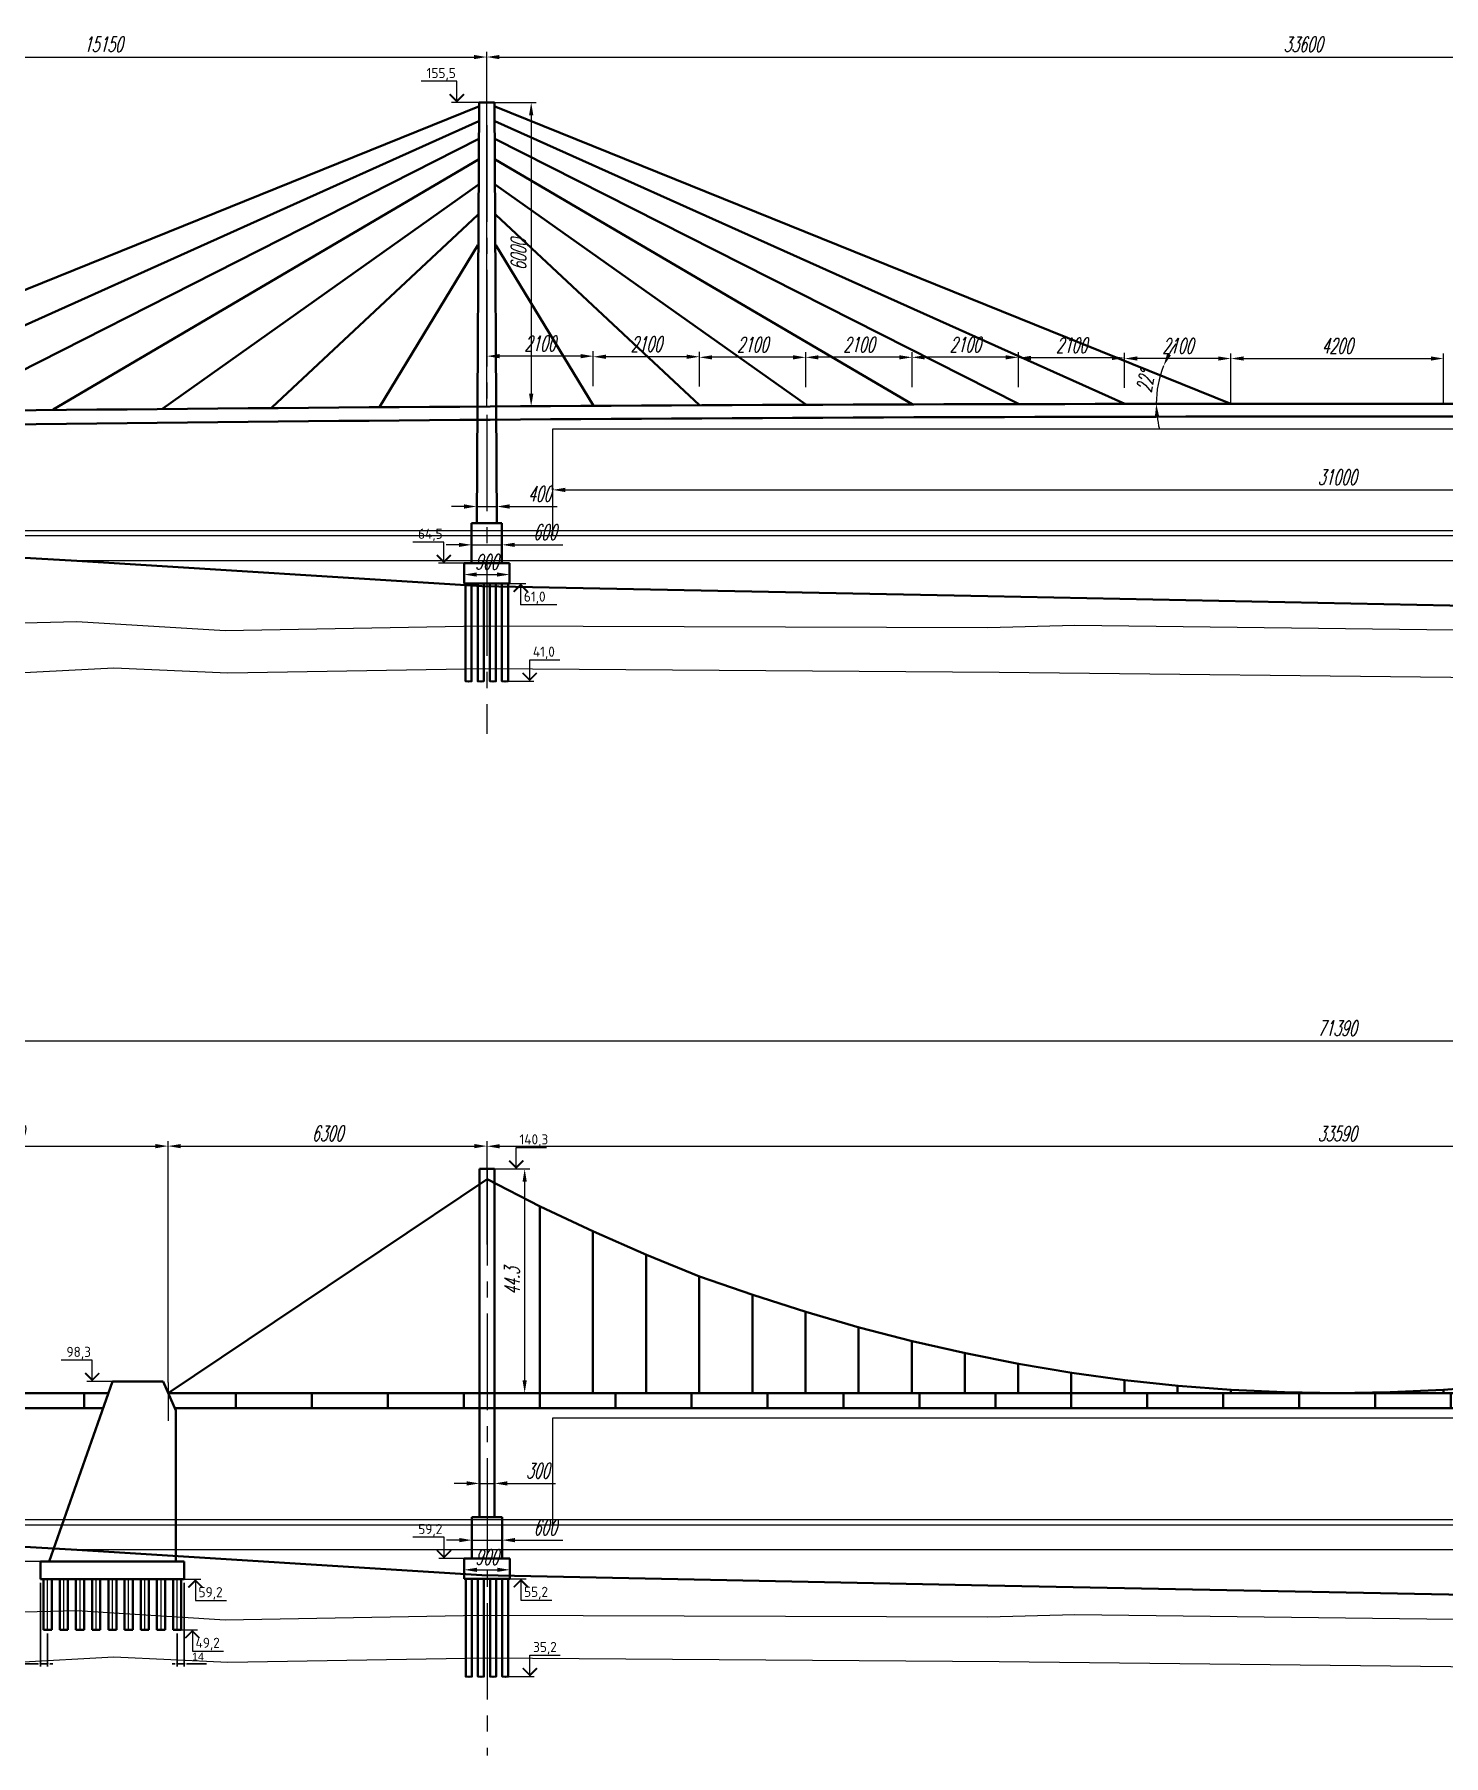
# Model space of a CAD drawing. Header units: millimetres. Extents: x 82 to 1107, y 39 to 638.
# Drawn here: x 225.6 to 504, y 38.8 to 378.7 of the extents above; entities that cross this region are included whole.
import ezdxf

# ---------------------------------------------------------------- set-up
doc = ezdxf.new("R2010")
doc.units = ezdxf.units.MM
doc.linetypes.add('CENTER2', pattern=[28.575, 19.05, -3.175, 3.175, -3.175])
for name, color, linetype, lineweight in [('2', 7, 'Continuous', 15), ('axis', 40, 'CENTER2', 20), ('dim', 4, 'Continuous', 25), ('elevation', 250, 'Continuous', 40)]:
    doc.layers.add(name, color=color, linetype=linetype, lineweight=lineweight)
doc.layers.add('const', color=251, linetype='Continuous', lineweight=0, plot=False)
doc.layers.add('water level', color=7, linetype='Continuous', lineweight=9, true_color=0x2099df)
doc.styles.add('GOST-2.304_Type-B', font='')
doc.styles.get("Standard").update_dxf_attribs({"font": 'arial.ttf'})
doc.styles.add('text-razm', font='simplex.shx', dxfattribs={"width": 0.6, "oblique": 15})
doc.styles.get('GOST-2.304_Type-B').set_extended_font_data('GOST Common')
doc.dimstyles.new('razm-001', dxfattribs={"dimtxt": 3, "dimasz": 2.5, "dimexe": 1, "dimexo": 0, "dimgap": 1, "dimtad": 1, "dimdec": 0, "dimlfac": 100, "dimzin": 1, "dimtxsty": 'text-razm', "dimcen": 2.5, "dimclrd": 256, "dimclre": 256, "dimclrt": 7, "dimaunit": 1, "dimadec": 0, "dimazin": 2, "dimtfac": 1, "dimtdec": 0, "dimtmove": 0, "dimatfit": 3, "dimfxl": 1, "dimlwd": 20, "dimlwe": 20, "dimarcsym": 0})
doc.dimstyles.new('Копия ISO-25', dxfattribs={"dimtxt": 1.5, "dimasz": 0.5, "dimexe": 0.5, "dimexo": 0.7, "dimgap": 0.7, "dimtad": 1, "dimdec": 1, "dimlfac": 10, "dimtxsty": 'Standard', "dimblk": 'OBLIQUE', "dimcen": 2.5, "dimadec": 0, "dimazin": 0, "dimtfac": 1, "dimtdec": 1, "dimtmove": 0, "dimatfit": 3, "dimfxl": 1, "dimarcsym": 0})

# ---------------------------------------------------------------- blocks, each defined once
blk = doc.blocks.new('*D70')
at = {"layer": 'Defpoints', "color": 0, "transparency": 16777216}
for p in [(226.83, 73.62), (228.23, 63.62), (228.23, 56.88)]:
    blk.add_point(p, dxfattribs=at)
at = {"layer": 'dim', "color": 0, "lineweight": -2, "transparency": 16777216}
for p, q in [((226.83, 72.92), (226.83, 56.38)), ((228.23, 62.92), (228.23, 56.38)), ((226.33, 56.88), (220.67, 56.88)), ((228.23, 56.88), (226.83, 56.88)), ((228.73, 56.88), (229.23, 56.88))]:
    blk.add_line(p, q, dxfattribs=at)
at = {"layer": 'dim', "color": 0, "transparency": 16777216}
for points in [[(226.33, 56.96), (226.33, 56.8), (226.83, 56.88)], [(228.73, 56.96), (228.73, 56.8), (228.23, 56.88)]]:
    blk.add_solid(points, dxfattribs=at)
at = {"layer": 'dim', "color": 0, "lineweight": 0, "transparency": 16777216, "insert": (222.37, 58.33), "char_height": 1.5, "attachment_point": 5}
blk.add_mtext('14', dxfattribs=at)
blk = doc.blocks.new('*D71')
at = {"layer": 'Defpoints', "color": 0, "transparency": 16777216}
for p in [(255.23, 73.62), (253.83, 63.62), (255.23, 56.88)]:
    blk.add_point(p, dxfattribs=at)
at = {"layer": 'dim', "color": 0, "lineweight": -2, "transparency": 16777216}
for p, q in [((255.23, 72.92), (255.23, 56.38)), ((253.83, 62.92), (253.83, 56.38)), ((253.33, 56.88), (252.83, 56.88)), ((253.83, 56.88), (255.23, 56.88)), ((255.73, 56.88), (259.63, 56.88))]:
    blk.add_line(p, q, dxfattribs=at)
at = {"layer": 'dim', "color": 0, "transparency": 16777216}
for points in [[(253.33, 56.96), (253.33, 56.8), (253.83, 56.88)], [(255.73, 56.96), (255.73, 56.8), (255.23, 56.88)]]:
    blk.add_solid(points, dxfattribs=at)
at = {"layer": 'dim', "color": 0, "lineweight": 0, "transparency": 16777216, "insert": (257.93, 58.33), "char_height": 1.5, "attachment_point": 5}
blk.add_mtext('14', dxfattribs=at)
blk = doc.blocks.new('*D72')
at = {"layer": 'Defpoints', "color": 0, "transparency": 16777216}
for p in [(315.03, 159.14), (315.03, 139.68), (252.03, 133.56)]:
    blk.add_point(p, dxfattribs=at)
at = {"layer": 'dim', "lineweight": 20, "transparency": 16777216}
for p, q in [((252.03, 133.56), (252.03, 160.14)), ((315.03, 139.68), (315.03, 160.14)), ((254.53, 159.14), (312.53, 159.14))]:
    blk.add_line(p, q, dxfattribs=at)
at = {"layer": 'dim', "transparency": 16777216}
for points in [[(254.53, 159.55), (254.53, 158.72), (252.03, 159.14)], [(312.53, 159.55), (312.53, 158.72), (315.03, 159.14)]]:
    blk.add_solid(points, dxfattribs=at)
at = {"layer": 'dim', "color": 7, "transparency": 16777216, "insert": (283.53, 161.64), "char_height": 3, "attachment_point": 5, "style": 'text-razm'}
blk.add_mtext('6300', dxfattribs=at)
blk = doc.blocks.new('*D74')
at = {"layer": 'Defpoints', "color": 0, "transparency": 16777216}
for p in [(650.94, 159.11), (315.03, 139.68), (650.94, 139.68)]:
    blk.add_point(p, dxfattribs=at)
at = {"layer": 'dim', "lineweight": 20, "transparency": 16777216}
for p, q in [((315.03, 139.68), (315.03, 160.11)), ((650.94, 139.68), (650.94, 160.11)), ((317.53, 159.11), (648.44, 159.11))]:
    blk.add_line(p, q, dxfattribs=at)
at = {"layer": 'dim', "transparency": 16777216}
for points in [[(317.53, 159.53), (317.53, 158.69), (315.03, 159.11)], [(648.44, 159.53), (648.44, 158.69), (650.94, 159.11)]]:
    blk.add_solid(points, dxfattribs=at)
at = {"layer": 'dim', "color": 7, "transparency": 16777216, "insert": (482.98, 161.61), "char_height": 3, "attachment_point": 5, "style": 'text-razm'}
blk.add_mtext('33590', dxfattribs=at)
blk = doc.blocks.new('*D75')
at = {"layer": 'Defpoints', "color": 0, "transparency": 16777216}
for p in [(316.53, 154.64), (316.53, 110.38), (322.46, 110.38)]:
    blk.add_point(p, dxfattribs=at)
at = {"layer": 'dim', "lineweight": 20, "transparency": 16777216}
for p, q in [((316.53, 154.64), (323.46, 154.64)), ((322.46, 152.14), (322.46, 112.88)), ((316.53, 110.38), (323.46, 110.38))]:
    blk.add_line(p, q, dxfattribs=at)
at = {"layer": 'dim', "transparency": 16777216}
for points in [[(322.05, 152.14), (322.88, 152.14), (322.46, 154.64)], [(322.05, 112.88), (322.88, 112.88), (322.46, 110.38)]]:
    blk.add_solid(points, dxfattribs=at)
at = {"layer": 'dim', "color": 7, "transparency": 16777216, "insert": (319.96, 132.51), "char_height": 3, "attachment_point": 5, "rotation": 90, "style": 'text-razm'}
blk.add_mtext('44.3', dxfattribs=at)
blk = doc.blocks.new('*D84')
at = {"layer": 'Defpoints', "color": 0, "transparency": 16777216}
for p in [(252.03, 159.14), (189.03, 125.04), (252.03, 112.48)]:
    blk.add_point(p, dxfattribs=at)
at = {"layer": 'dim', "lineweight": 20, "transparency": 16777216}
for p, q in [((189.03, 125.04), (189.03, 160.14)), ((252.03, 112.48), (252.03, 160.14)), ((191.53, 159.14), (249.53, 159.14))]:
    blk.add_line(p, q, dxfattribs=at)
at = {"layer": 'dim', "transparency": 16777216}
for points in [[(191.53, 159.55), (191.53, 158.72), (189.03, 159.14)], [(249.53, 159.55), (249.53, 158.72), (252.03, 159.14)]]:
    blk.add_solid(points, dxfattribs=at)
at = {"layer": 'dim', "color": 7, "transparency": 16777216, "insert": (220.53, 161.64), "char_height": 3, "attachment_point": 5, "style": 'text-razm'}
blk.add_mtext('6300', dxfattribs=at)
blk = doc.blocks.new('*D87')
at = {"layer": 'Defpoints', "color": 0, "transparency": 16777216}
for p in [(650.98, 374.21), (314.98, 305.49), (650.98, 304.81)]:
    blk.add_point(p, dxfattribs=at)
at = {"layer": 'dim', "lineweight": 20, "transparency": 16777216}
for p, q in [((314.98, 305.49), (314.98, 375.21)), ((317.48, 374.21), (648.48, 374.21)), ((650.98, 304.81), (650.98, 375.21))]:
    blk.add_line(p, q, dxfattribs=at)
at = {"layer": 'dim', "transparency": 16777216}
for points in [[(317.48, 374.62), (317.48, 373.79), (314.98, 374.21)], [(648.48, 374.62), (648.48, 373.79), (650.98, 374.21)]]:
    blk.add_solid(points, dxfattribs=at)
at = {"layer": 'dim', "color": 7, "transparency": 16777216, "insert": (476.23, 376.71), "char_height": 3, "attachment_point": 5, "style": 'text-razm'}
blk.add_mtext('33600', dxfattribs=at)
blk = doc.blocks.new('*D88')
at = {"layer": 'Defpoints', "color": 0, "transparency": 16777216}
for p in [(327.98, 288.73), (637.98, 288.73), (637.98, 288.73)]:
    blk.add_point(p, dxfattribs=at)
at = {"layer": 'dim', "lineweight": 20, "transparency": 16777216}
for p, q in [((327.98, 288.73), (327.98, 289.73)), ((637.98, 288.73), (637.98, 289.73)), ((330.48, 288.73), (635.48, 288.73))]:
    blk.add_line(p, q, dxfattribs=at)
at = {"layer": 'dim', "transparency": 16777216}
for points in [[(330.48, 289.15), (330.48, 288.31), (327.98, 288.73)], [(635.48, 289.15), (635.48, 288.31), (637.98, 288.73)]]:
    blk.add_solid(points, dxfattribs=at)
at = {"layer": 'dim', "color": 7, "transparency": 16777216, "insert": (482.98, 291.23), "char_height": 3, "attachment_point": 5, "style": 'text-razm'}
blk.add_mtext('31000', dxfattribs=at)
blk = doc.blocks.new('*D89')
at = {"layer": 'Defpoints', "color": 0, "transparency": 16777216}
for p in [(439.9, 316.79), (447.87, 310.81), (451.6, 305.74), (467.23, 305.74), (467.23, 305.74)]:
    blk.add_point(p, dxfattribs=at)
at = {"layer": 'dim', "lineweight": 20, "transparency": 16777216}
blk.add_line((451.6, 305.74), (446.22, 305.74), dxfattribs=at)
for start, end in [(143.6766, 150.8383), (158, 179.9975), (187.1592, 194.3209)]:
    blk.add_arc((467.23, 305.74), 20.01, start, end, dxfattribs=at)
at = {"layer": 'dim', "transparency": 16777216}
for points in [[(450.13, 315.32), (449.38, 315.68), (448.68, 313.24)], [(446.96, 303.22), (447.79, 303.28), (447.22, 305.74)]]:
    blk.add_solid(points, dxfattribs=at)
at = {"layer": 'dim', "color": 7, "transparency": 16777216, "insert": (445.13, 310.04), "char_height": 3, "attachment_point": 5, "rotation": 78.9988, "style": 'text-razm'}
blk.add_mtext('22°', dxfattribs=at)
blk = doc.blocks.new('*D90')
at = {"layer": 'Defpoints', "color": 0, "transparency": 16777216}
for p in [(316.46, 365.22), (316.83, 305.23), (323.75, 305.23)]:
    blk.add_point(p, dxfattribs=at)
at = {"layer": 'dim', "lineweight": 20, "transparency": 16777216}
for p, q in [((316.46, 365.22), (324.75, 365.22)), ((323.75, 362.72), (323.75, 307.73)), ((316.83, 305.23), (324.75, 305.23))]:
    blk.add_line(p, q, dxfattribs=at)
at = {"layer": 'dim', "transparency": 16777216}
for points in [[(323.33, 362.72), (324.17, 362.72), (323.75, 365.22)], [(323.33, 307.73), (324.17, 307.73), (323.75, 305.23)]]:
    blk.add_solid(points, dxfattribs=at)
at = {"layer": 'dim', "color": 7, "transparency": 16777216, "insert": (321.25, 335.22), "char_height": 3, "attachment_point": 5, "rotation": 90, "style": 'text-razm'}
blk.add_mtext('6000', dxfattribs=at)
blk = doc.blocks.new('*D91')
at = {"layer": 'Defpoints', "color": 0, "transparency": 16777216}
for p in [(503.98, 314.67), (461.98, 305.74), (503.98, 305.74)]:
    blk.add_point(p, dxfattribs=at)
at = {"layer": 'dim', "lineweight": 20, "transparency": 16777216}
for p, q in [((461.98, 305.74), (461.98, 315.67)), ((464.48, 314.67), (501.48, 314.67)), ((503.98, 305.74), (503.98, 315.67))]:
    blk.add_line(p, q, dxfattribs=at)
at = {"layer": 'dim', "transparency": 16777216}
for points in [[(464.48, 315.09), (464.48, 314.26), (461.98, 314.67)], [(501.48, 315.09), (501.48, 314.26), (503.98, 314.67)]]:
    blk.add_solid(points, dxfattribs=at)
at = {"layer": 'dim', "color": 7, "transparency": 16777216, "insert": (482.98, 317.17), "char_height": 3, "attachment_point": 5, "style": 'text-razm'}
blk.add_mtext('4200', dxfattribs=at)
blk = doc.blocks.new('*D92')
at = {"layer": 'Defpoints', "color": 0, "transparency": 16777216}
for p in [(440.98, 314.67), (440.98, 308.89), (461.98, 308.78)]:
    blk.add_point(p, dxfattribs=at)
at = {"layer": 'dim', "lineweight": 20, "transparency": 16777216}
for p, q in [((440.98, 308.89), (440.98, 315.67)), ((459.48, 314.67), (443.48, 314.67)), ((461.98, 308.78), (461.98, 315.67))]:
    blk.add_line(p, q, dxfattribs=at)
at = {"layer": 'dim', "transparency": 16777216}
for points in [[(443.48, 315.09), (443.48, 314.26), (440.98, 314.67)], [(459.48, 315.09), (459.48, 314.26), (461.98, 314.67)]]:
    blk.add_solid(points, dxfattribs=at)
at = {"layer": 'dim', "color": 7, "transparency": 16777216, "insert": (451.48, 317.17), "char_height": 3, "attachment_point": 5, "style": 'text-razm'}
blk.add_mtext('2100', dxfattribs=at)
blk = doc.blocks.new('*D93')
at = {"layer": 'Defpoints', "color": 0, "transparency": 16777216}
for p in [(419.99, 314.79), (419.99, 309.01), (440.98, 308.89)]:
    blk.add_point(p, dxfattribs=at)
at = {"layer": 'dim', "lineweight": 20, "transparency": 16777216}
for p, q in [((419.99, 309.01), (419.99, 315.79)), ((438.48, 314.79), (422.49, 314.79)), ((440.98, 308.89), (440.98, 315.79))]:
    blk.add_line(p, q, dxfattribs=at)
at = {"layer": 'dim', "transparency": 16777216}
for points in [[(422.49, 315.21), (422.49, 314.37), (419.99, 314.79)], [(438.48, 315.21), (438.48, 314.37), (440.98, 314.79)]]:
    blk.add_solid(points, dxfattribs=at)
at = {"layer": 'dim', "color": 7, "transparency": 16777216, "insert": (430.49, 317.29), "char_height": 3, "attachment_point": 5, "style": 'text-razm'}
blk.add_mtext('2100', dxfattribs=at)
blk = doc.blocks.new('*D94')
at = {"layer": 'Defpoints', "color": 0, "transparency": 16777216}
for p in [(398.99, 314.91), (398.99, 309.13), (419.99, 309.01)]:
    blk.add_point(p, dxfattribs=at)
at = {"layer": 'dim', "lineweight": 20, "transparency": 16777216}
for p, q in [((398.99, 309.13), (398.99, 315.91)), ((417.49, 314.91), (401.49, 314.91)), ((419.99, 309.01), (419.99, 315.91))]:
    blk.add_line(p, q, dxfattribs=at)
at = {"layer": 'dim', "transparency": 16777216}
for points in [[(401.49, 315.32), (401.49, 314.49), (398.99, 314.91)], [(417.49, 315.32), (417.49, 314.49), (419.99, 314.91)]]:
    blk.add_solid(points, dxfattribs=at)
at = {"layer": 'dim', "color": 7, "transparency": 16777216, "insert": (409.49, 317.41), "char_height": 3, "attachment_point": 5, "style": 'text-razm'}
blk.add_mtext('2100', dxfattribs=at)
blk = doc.blocks.new('*D95')
at = {"layer": 'Defpoints', "color": 0, "transparency": 16777216}
for p in [(377.99, 314.91), (377.99, 309.13), (398.99, 309.01)]:
    blk.add_point(p, dxfattribs=at)
at = {"layer": 'dim', "lineweight": 20, "transparency": 16777216}
for p, q in [((377.99, 309.13), (377.99, 315.91)), ((396.49, 314.91), (380.49, 314.91)), ((398.99, 309.01), (398.99, 315.91))]:
    blk.add_line(p, q, dxfattribs=at)
at = {"layer": 'dim', "transparency": 16777216}
for points in [[(380.49, 315.32), (380.49, 314.49), (377.99, 314.91)], [(396.49, 315.32), (396.49, 314.49), (398.99, 314.91)]]:
    blk.add_solid(points, dxfattribs=at)
at = {"layer": 'dim', "color": 7, "transparency": 16777216, "insert": (388.49, 317.41), "char_height": 3, "attachment_point": 5, "style": 'text-razm'}
blk.add_mtext('2100', dxfattribs=at)
blk = doc.blocks.new('*D96')
at = {"layer": 'Defpoints', "color": 0, "transparency": 16777216}
for p in [(356.99, 314.91), (356.99, 309.13), (377.99, 309.01)]:
    blk.add_point(p, dxfattribs=at)
at = {"layer": 'dim', "lineweight": 20, "transparency": 16777216}
for p, q in [((356.99, 309.13), (356.99, 315.91)), ((375.49, 314.91), (359.49, 314.91)), ((377.99, 309.01), (377.99, 315.91))]:
    blk.add_line(p, q, dxfattribs=at)
at = {"layer": 'dim', "transparency": 16777216}
for points in [[(359.49, 315.32), (359.49, 314.49), (356.99, 314.91)], [(375.49, 315.32), (375.49, 314.49), (377.99, 314.91)]]:
    blk.add_solid(points, dxfattribs=at)
at = {"layer": 'dim', "color": 7, "transparency": 16777216, "insert": (367.49, 317.41), "char_height": 3, "attachment_point": 5, "style": 'text-razm'}
blk.add_mtext('2100', dxfattribs=at)
blk = doc.blocks.new('*D97')
at = {"layer": 'Defpoints', "color": 0, "transparency": 16777216}
for p in [(336, 315.02), (336, 309.24), (356.99, 309.13)]:
    blk.add_point(p, dxfattribs=at)
at = {"layer": 'dim', "lineweight": 20, "transparency": 16777216}
for p, q in [((336, 309.24), (336, 316.02)), ((354.49, 315.02), (338.5, 315.02)), ((356.99, 309.13), (356.99, 316.02))]:
    blk.add_line(p, q, dxfattribs=at)
at = {"layer": 'dim', "transparency": 16777216}
for points in [[(338.5, 315.44), (338.5, 314.61), (336, 315.02)], [(354.49, 315.44), (354.49, 314.61), (356.99, 315.02)]]:
    blk.add_solid(points, dxfattribs=at)
at = {"layer": 'dim', "color": 7, "transparency": 16777216, "insert": (346.49, 317.52), "char_height": 3, "attachment_point": 5, "style": 'text-razm'}
blk.add_mtext('2100', dxfattribs=at)
blk = doc.blocks.new('*D98')
at = {"layer": 'Defpoints', "color": 0, "transparency": 16777216}
for p in [(315, 315.14), (315, 309.36), (336, 309.24)]:
    blk.add_point(p, dxfattribs=at)
at = {"layer": 'dim', "lineweight": 20, "transparency": 16777216}
for p, q in [((315, 309.36), (315, 316.14)), ((336, 309.24), (336, 316.14)), ((333.5, 315.14), (317.5, 315.14))]:
    blk.add_line(p, q, dxfattribs=at)
at = {"layer": 'dim', "transparency": 16777216}
for points in [[(317.5, 315.56), (317.5, 314.72), (315, 315.14)], [(333.5, 315.56), (333.5, 314.72), (336, 315.14)]]:
    blk.add_solid(points, dxfattribs=at)
at = {"layer": 'dim', "color": 7, "transparency": 16777216, "insert": (325.5, 317.64), "char_height": 3, "attachment_point": 5, "style": 'text-razm'}
blk.add_mtext('2100', dxfattribs=at)
blk = doc.blocks.new('*D99')
at = {"layer": 'Defpoints', "color": 0, "transparency": 16777216}
for p in [(839.94, 179.92), (126.03, 110.38), (839.94, 110.38)]:
    blk.add_point(p, dxfattribs=at)
at = {"layer": 'dim', "lineweight": 20, "transparency": 16777216}
for p, q in [((126.03, 110.38), (126.03, 180.92)), ((839.94, 110.38), (839.94, 180.92)), ((128.53, 179.92), (837.44, 179.92))]:
    blk.add_line(p, q, dxfattribs=at)
at = {"layer": 'dim', "transparency": 16777216}
for points in [[(128.53, 180.34), (128.53, 179.51), (126.03, 179.92)], [(837.44, 180.34), (837.44, 179.51), (839.94, 179.92)]]:
    blk.add_solid(points, dxfattribs=at)
at = {"layer": 'dim', "color": 7, "transparency": 16777216, "insert": (482.98, 182.42), "char_height": 3, "attachment_point": 5, "style": 'text-razm'}
blk.add_mtext('71390', dxfattribs=at)
blk = doc.blocks.new('*D116')
at = {"layer": 'Defpoints', "color": 0, "transparency": 16777216}
for p in [(313.53, 91.97), (316.53, 92.53), (316.53, 91.97)]:
    blk.add_point(p, dxfattribs=at)
at = {"layer": 'dim', "lineweight": 20, "transparency": 16777216}
for p, q in [((311.03, 92.53), (308.53, 92.53)), ((313.53, 91.97), (313.53, 93.53)), ((313.53, 92.53), (316.53, 92.53)), ((316.53, 91.97), (316.53, 93.53)), ((319.03, 92.53), (328.57, 92.53))]:
    blk.add_line(p, q, dxfattribs=at)
at = {"layer": 'dim', "transparency": 16777216}
for points in [[(311.03, 92.95), (311.03, 92.11), (313.53, 92.53)], [(319.03, 92.95), (319.03, 92.11), (316.53, 92.53)]]:
    blk.add_solid(points, dxfattribs=at)
at = {"layer": 'dim', "color": 7, "transparency": 16777216, "insert": (325.05, 95.03), "char_height": 3, "attachment_point": 5, "style": 'text-razm'}
blk.add_mtext('300', dxfattribs=at)
blk = doc.blocks.new('*D117')
at = {"layer": 'Defpoints', "color": 0, "transparency": 16777216}
for p in [(312.03, 81.55), (318.03, 81.46), (318.03, 81.33)]:
    blk.add_point(p, dxfattribs=at)
at = {"layer": 'dim', "lineweight": 20, "transparency": 16777216}
for p, q in [((309.53, 81.33), (307.03, 81.33)), ((312.03, 81.55), (312.03, 80.33)), ((312.03, 81.33), (318.03, 81.33)), ((318.03, 81.46), (318.03, 80.33)), ((320.53, 81.33), (330.02, 81.33))]:
    blk.add_line(p, q, dxfattribs=at)
at = {"layer": 'dim', "transparency": 16777216}
for points in [[(309.53, 81.75), (309.53, 80.91), (312.03, 81.33)], [(320.53, 81.75), (320.53, 80.91), (318.03, 81.33)]]:
    blk.add_solid(points, dxfattribs=at)
at = {"layer": 'dim', "color": 7, "transparency": 16777216, "insert": (326.52, 83.83), "char_height": 3, "attachment_point": 5, "style": 'text-razm'}
blk.add_mtext('600', dxfattribs=at)
blk = doc.blocks.new('*D118')
at = {"layer": 'Defpoints', "color": 0, "transparency": 16777216}
for p in [(319.53, 75.47), (310.53, 73.68), (319.53, 74.68)]:
    blk.add_point(p, dxfattribs=at)
at = {"layer": 'dim', "lineweight": 20, "transparency": 16777216}
for p, q in [((310.53, 73.68), (310.53, 76.47)), ((313.03, 75.47), (317.03, 75.47)), ((319.53, 74.68), (319.53, 76.47))]:
    blk.add_line(p, q, dxfattribs=at)
at = {"layer": 'dim', "transparency": 16777216}
for points in [[(313.03, 75.88), (313.03, 75.05), (310.53, 75.47)], [(317.03, 75.88), (317.03, 75.05), (319.53, 75.47)]]:
    blk.add_solid(points, dxfattribs=at)
at = {"layer": 'dim', "color": 7, "transparency": 16777216, "insert": (315.03, 77.97), "char_height": 3, "attachment_point": 5, "style": 'text-razm'}
blk.add_mtext('900', dxfattribs=at)
blk = doc.blocks.new('*D16')
at = {"layer": 'Defpoints', "color": 0, "transparency": 16777216}
for p in [(313, 284.9), (316.97, 285.45), (316.97, 284.88)]:
    blk.add_point(p, dxfattribs=at)
at = {"layer": 'dim', "lineweight": 20, "transparency": 16777216}
for p, q in [((313, 284.9), (313, 286.45)), ((316.97, 284.88), (316.97, 286.45)), ((310.5, 285.45), (308, 285.45)), ((313, 285.45), (316.97, 285.45)), ((319.47, 285.45), (328.89, 285.45))]:
    blk.add_line(p, q, dxfattribs=at)
at = {"layer": 'dim', "transparency": 16777216}
for points in [[(310.5, 285.87), (310.5, 285.03), (313, 285.45)], [(319.47, 285.87), (319.47, 285.03), (316.97, 285.45)]]:
    blk.add_solid(points, dxfattribs=at)
at = {"layer": 'dim', "color": 7, "transparency": 16777216, "insert": (325.43, 287.95), "char_height": 3, "attachment_point": 5, "style": 'text-razm'}
blk.add_mtext('400', dxfattribs=at)
blk = doc.blocks.new('*D17')
at = {"layer": 'Defpoints', "color": 0, "transparency": 16777216}
for p in [(311.98, 278.18), (317.98, 277.96), (317.98, 277.88)]:
    blk.add_point(p, dxfattribs=at)
at = {"layer": 'dim', "lineweight": 20, "transparency": 16777216}
for p, q in [((309.48, 277.88), (306.98, 277.88)), ((311.98, 278.18), (311.98, 276.88)), ((311.98, 277.88), (317.98, 277.88)), ((317.98, 277.96), (317.98, 276.88)), ((320.48, 277.88), (329.97, 277.88))]:
    blk.add_line(p, q, dxfattribs=at)
at = {"layer": 'dim', "transparency": 16777216}
for points in [[(309.48, 278.29), (309.48, 277.46), (311.98, 277.88)], [(320.48, 278.29), (320.48, 277.46), (317.98, 277.88)]]:
    blk.add_solid(points, dxfattribs=at)
at = {"layer": 'dim', "color": 7, "transparency": 16777216, "insert": (326.48, 280.38), "char_height": 3, "attachment_point": 5, "style": 'text-razm'}
blk.add_mtext('600', dxfattribs=at)
blk = doc.blocks.new('*D18')
at = {"layer": 'Defpoints', "color": 0, "transparency": 16777216}
for p in [(319.48, 272.01), (310.48, 270.23), (319.48, 271.23)]:
    blk.add_point(p, dxfattribs=at)
at = {"layer": 'dim', "lineweight": 20, "transparency": 16777216}
for p, q in [((310.48, 270.23), (310.48, 273.01)), ((312.98, 272.01), (316.98, 272.01)), ((319.48, 271.23), (319.48, 273.01))]:
    blk.add_line(p, q, dxfattribs=at)
at = {"layer": 'dim', "transparency": 16777216}
for points in [[(312.98, 272.43), (312.98, 271.6), (310.48, 272.01)], [(316.98, 272.43), (316.98, 271.6), (319.48, 272.01)]]:
    blk.add_solid(points, dxfattribs=at)
at = {"layer": 'dim', "color": 7, "transparency": 16777216, "insert": (314.98, 274.51), "char_height": 3, "attachment_point": 5, "style": 'text-razm'}
blk.add_mtext('900', dxfattribs=at)
blk = doc.blocks.new('*D23')
at = {"layer": 'Defpoints', "color": 0, "transparency": 16777216}
for p in [(314.98, 374.21), (163.48, 303.82), (314.98, 305.32)]:
    blk.add_point(p, dxfattribs=at)
at = {"layer": 'dim', "lineweight": 20, "transparency": 16777216}
for p, q in [((163.48, 303.82), (163.48, 375.21)), ((165.98, 374.21), (312.48, 374.21)), ((314.98, 305.32), (314.98, 375.21))]:
    blk.add_line(p, q, dxfattribs=at)
at = {"layer": 'dim', "transparency": 16777216}
for points in [[(165.98, 374.62), (165.98, 373.79), (163.48, 374.21)], [(312.48, 374.62), (312.48, 373.79), (314.98, 374.21)]]:
    blk.add_solid(points, dxfattribs=at)
at = {"layer": 'dim', "color": 7, "transparency": 16777216, "insert": (239.23, 376.71), "char_height": 3, "attachment_point": 5, "style": 'text-razm'}
blk.add_mtext('15150', dxfattribs=at)

msp = doc.modelspace()

# ---------------------------------------------------------------- linework, layer by layer
at = {"layer": '2', "linetype": 'Continuous'}
for p, q in [((309.054, 369.422), (302.037, 369.422)), ((309.054, 365.222), (309.054, 369.422)), ((313.482, 365.222), (308.004, 365.222)), ((306.492, 278.431), (300.349, 278.431)), ((306.492, 274.231), (306.492, 278.431)), ((310.483, 274.231), (305.442, 274.231)), ((319.483, 270.231), (322.721, 270.231)), ((321.671, 270.231), (321.671, 266.031)), ((328.825, 266.031), (321.671, 266.031)), ((323.451, 250.945), (323.451, 255.145)), ((323.451, 255.145), (329.418, 255.145)), ((319.183, 250.945), (324.302, 250.945)), ((320.795, 154.638), (320.795, 158.838)), ((320.795, 158.838), (326.762, 158.838)), ((316.528, 154.638), (321.646, 154.638)), ((237.042, 116.876), (230.899, 116.876)), ((237.042, 112.676), (237.042, 116.876)), ((241.034, 112.676), (235.992, 112.676)), ((306.535, 81.883), (300.392, 81.883)), ((306.535, 77.683), (306.535, 81.883)), ((226.828, 77.119), (221.786, 77.119)), ((310.527, 77.683), (305.485, 77.683)), ((255.228, 73.619), (258.466, 73.619)), ((257.416, 73.619), (257.416, 69.419)), ((319.526, 73.683), (322.765, 73.683)), ((321.715, 73.683), (321.715, 69.483)), ((257.416, 69.419), (263.559, 69.419)), ((321.715, 69.483), (327.857, 69.483)), ((254.628, 63.619), (257.866, 63.619)), ((256.816, 63.619), (256.816, 59.419)), ((256.816, 59.419), (262.959, 59.419)), ((323.493, 54.396), (323.493, 58.596)), ((323.493, 58.596), (329.461, 58.596)), ((319.226, 54.396), (324.344, 54.396))]:
    msp.add_line(p, q, dxfattribs=at)
at = {"layer": '2'}
for p, q in [((215.733, 262.308), (233.985, 262.765)), ((233.985, 262.765), (263.286, 260.938)), ((263.286, 260.938), (313.985, 261.852)), ((313.985, 261.852), (413.985, 261.536)), ((413.985, 261.536), (431.133, 261.998)), ((431.133, 261.998), (513.985, 261.001)), ((222.262, 252.582), (241.316, 253.62)), ((241.316, 253.62), (263.835, 252.582)), ((263.835, 252.582), (314.779, 253.46)), ((314.779, 253.46), (416.166, 252.711)), ((416.166, 252.711), (514.635, 251.642)), ((215.733, 66.959), (233.985, 67.416)), ((233.985, 67.416), (263.286, 65.589)), ((263.286, 65.589), (313.985, 66.502)), ((313.985, 66.502), (413.985, 66.187)), ((413.985, 66.187), (431.133, 66.649)), ((431.133, 66.649), (513.985, 65.652)), ((222.262, 57.233), (241.316, 58.271)), ((241.316, 58.271), (263.835, 57.233)), ((263.835, 57.233), (314.779, 58.111)), ((314.779, 58.111), (416.166, 57.362)), ((416.166, 57.362), (514.635, 56.293))]:
    msp.add_line(p, q, dxfattribs=at)
at = {"layer": '2', "linetype": 'Continuous'}
for points in [[(310.454, 366.87, 0.35, 0.35, 0), (309.054, 365.47, 0.35, 0.35, 0), (307.654, 366.87, 0.35, 0.35, 0)], [(307.892, 275.879, 0.35, 0.35, 0), (306.492, 274.479, 0.35, 0.35, 0), (305.092, 275.879, 0.35, 0.35, 0)], [(320.271, 268.584, 0.35, 0.35, 0), (321.671, 269.984, 0.35, 0.35, 0), (323.071, 268.584, 0.35, 0.35, 0)], [(322.051, 252.592, 0.35, 0.35, 0), (323.451, 251.192, 0.35, 0.35, 0), (324.851, 252.592, 0.35, 0.35, 0)], [(319.395, 156.286, 0.35, 0.35, 0), (320.795, 154.886, 0.35, 0.35, 0), (322.195, 156.286, 0.35, 0.35, 0)], [(238.442, 114.324, 0.35, 0.35, 0), (237.042, 112.924, 0.35, 0.35, 0), (235.642, 114.324, 0.35, 0.35, 0)], [(307.935, 79.33, 0.35, 0.35, 0), (306.535, 77.93, 0.35, 0.35, 0), (305.135, 79.33, 0.35, 0.35, 0)], [(256.016, 71.971, 0.35, 0.35, 0), (257.416, 73.371, 0.35, 0.35, 0), (258.816, 71.971, 0.35, 0.35, 0)], [(320.315, 72.035, 0.35, 0.35, 0), (321.715, 73.435, 0.35, 0.35, 0), (323.115, 72.035, 0.35, 0.35, 0)], [(255.416, 61.971, 0.35, 0.35, 0), (256.816, 63.371, 0.35, 0.35, 0), (258.216, 61.971, 0.35, 0.35, 0)], [(322.093, 56.044, 0.35, 0.35, 0), (323.493, 54.644, 0.35, 0.35, 0), (324.893, 56.044, 0.35, 0.35, 0)]]:
    msp.add_lwpolyline(points, format="xyseb", dxfattribs=at)
at = {"layer": 'axis'}
for p, q in [((314.982, 360.731), (314.982, 240.528)), ((315.028, 154.638), (315.028, 38.782)), ((252.028, 112.477), (252.028, 104.906)), ((228.228, 63.619), (228.228, 73.619)), ((231.428, 63.619), (231.428, 73.619)), ((234.628, 63.619), (234.628, 73.619)), ((237.828, 63.619), (237.828, 73.619)), ((241.028, 63.619), (241.028, 73.619)), ((244.228, 63.619), (244.228, 73.619)), ((247.428, 63.619), (247.428, 73.619)), ((250.628, 63.619), (250.628, 73.619)), ((253.828, 63.619), (253.828, 73.619))]:
    msp.add_line(p, q, dxfattribs=at)
at = {"layer": 'const'}
for p, q in [((153.985, 279.731), (953.985, 279.731)), ((153.985, 84.382), (953.985, 84.382))]:
    msp.add_line(p, q, dxfattribs=at)
for points in [[(327.982, 279.731), (637.982, 279.731), (637.982, 300.731), (327.982, 300.731)], [(327.982, 84.382), (637.982, 84.382), (637.982, 105.382), (327.982, 105.382)]]:
    msp.add_lwpolyline(points, close=True, dxfattribs=at)
at = {"layer": 'elevation'}
for p, q in [((163.476, 303.815), (313.511, 364.54)), ((312.982, 282.131), (313.482, 365.222)), ((313.482, 365.222), (316.482, 365.222)), ((461.982, 305.744), (316.453, 364.541)), ((316.982, 282.131), (316.482, 365.222)), ((185.556, 304.103), (313.429, 361.546)), ((440.984, 305.734), (316.537, 361.547)), ((207.506, 304.365), (313.379, 358.086)), ((419.986, 305.702), (316.589, 358.087)), ((229.322, 304.604), (313.331, 353.976)), ((398.988, 305.648), (316.64, 353.977)), ((251.001, 304.819), (313.282, 348.986)), ((377.991, 305.573), (316.692, 348.987)), ((272.538, 305.011), (313.234, 343.034)), ((356.993, 305.475), (316.744, 343.035)), ((293.833, 305.178), (313.186, 337.053)), ((335.995, 305.475), (316.795, 337.054)), ((311.982, 282.131), (317.982, 282.131)), ((311.982, 282.131), (311.982, 274.231)), ((317.982, 282.131), (317.982, 274.231)), ((310.483, 274.231), (310.483, 270.231)), ((314.982, 274.231), (310.483, 274.231)), ((314.982, 274.231), (319.483, 274.231)), ((319.483, 274.231), (319.483, 270.231)), ((319.483, 270.231), (310.483, 270.231)), ((313.528, 154.638), (313.528, 85.882)), ((316.528, 154.638), (313.528, 154.638)), ((316.528, 154.638), (316.528, 85.882)), ((252.028, 110.382), (315.037, 152.634)), ((325.436, 147.229), (325.436, 110.382)), ((335.936, 142.25), (335.936, 110.382)), ((346.436, 137.682), (346.436, 110.382)), ((356.936, 133.422), (356.936, 110.382)), ((367.436, 129.742), (367.436, 110.382)), ((377.936, 126.382), (377.936, 110.382)), ((388.436, 123.342), (388.436, 110.382)), ((398.936, 120.622), (398.936, 110.382)), ((409.436, 118.222), (409.436, 110.382)), ((419.936, 116.142), (419.936, 110.382)), ((241.034, 112.676), (228.528, 77.119)), ((251.034, 112.676), (241.034, 112.676)), ((251.034, 112.676), (253.528, 106.921)), ((430.436, 114.382), (430.436, 110.382)), ((440.936, 112.942), (440.936, 110.382)), ((240.227, 110.382), (189.028, 110.382)), ((713.936, 110.382), (252.028, 110.382)), ((451.436, 111.822), (451.436, 110.382)), ((461.936, 111.022), (461.936, 110.382)), ((472.436, 110.542), (472.436, 110.382)), ((482.936, 110.382), (472.436, 110.542)), ((493.436, 110.542), (493.436, 110.382)), ((503.936, 111.022), (503.936, 110.382)), ((239.172, 107.382), (189.028, 107.382)), ((712.636, 107.382), (253.328, 107.382)), ((253.528, 106.921), (253.528, 77.119)), ((318.028, 85.882), (312.028, 85.882)), ((312.028, 85.882), (312.028, 77.683)), ((318.028, 85.882), (318.028, 77.683)), ((255.228, 77.119), (226.828, 77.119)), ((226.828, 77.119), (226.828, 73.619)), ((255.228, 73.619), (255.228, 77.119)), ((310.527, 77.683), (310.527, 73.683)), ((315.028, 77.683), (310.527, 77.683)), ((315.028, 77.683), (319.526, 77.683)), ((319.526, 77.683), (319.526, 73.683)), ((226.828, 73.619), (255.228, 73.619)), ((310.527, 73.683), (319.526, 73.683)), ((229.028, 63.619), (227.428, 63.619)), ((232.228, 63.619), (230.628, 63.619)), ((235.428, 63.619), (233.828, 63.619)), ((238.628, 63.619), (237.028, 63.619)), ((241.828, 63.619), (240.228, 63.619)), ((245.028, 63.619), (243.428, 63.619)), ((248.228, 63.619), (246.628, 63.619)), ((251.428, 63.619), (249.828, 63.619)), ((254.628, 63.619), (253.028, 63.619))]:
    msp.add_line(p, q, dxfattribs=at)
at = {"layer": 'elevation', "color": 7}
for p, q in [((153.985, 279.331), (233.985, 274.731)), ((233.985, 274.731), (313.985, 269.731)), ((313.985, 269.731), (413.985, 267.731)), ((413.985, 267.731), (513.985, 265.731)), ((153.985, 83.982), (233.985, 79.382)), ((233.985, 79.382), (313.985, 74.382)), ((313.985, 74.382), (413.985, 72.382)), ((413.985, 72.382), (513.985, 70.382))]:
    msp.add_line(p, q, dxfattribs=at)
at = {"layer": 'elevation'}
for points in [[(310.783, 270.231), (310.783, 250.945), (311.343, 250.861), (311.983, 250.945), (311.983, 270.231)], [(313.183, 270.231), (313.183, 250.945), (313.805, 250.861), (314.383, 250.945), (314.383, 270.231)], [(315.583, 270.231), (315.583, 250.945), (316.205, 250.861), (316.783, 250.945), (316.783, 270.231)], [(317.983, 270.231), (317.983, 250.945), (318.565, 250.861), (319.183, 250.945), (319.183, 270.231)], [(483.028, 110.382), (472.528, 110.542), (462.028, 111.022), (451.528, 111.822), (441.028, 112.942), (430.528, 114.382), (420.028, 116.142), (409.528, 118.222), (399.028, 120.622), (388.528, 123.342), (378.028, 126.382), (367.528, 129.742), (357.028, 133.422), (346.528, 137.682), (336.028, 142.25), (325.528, 147.229), (315.028, 152.638)], [(482.936, 110.382), (493.436, 110.542), (503.936, 111.022), (514.436, 111.822), (524.936, 112.942), (535.436, 114.382), (545.936, 116.142), (556.436, 118.222), (566.936, 120.622), (577.436, 123.342), (587.936, 126.382), (598.436, 129.742), (608.936, 133.422), (619.436, 137.682), (629.936, 142.25), (640.436, 147.229), (650.936, 152.638)], [(227.428, 63.619), (227.428, 73.619), (229.028, 73.619), (229.028, 63.619)], [(230.628, 63.619), (230.628, 73.619), (232.228, 73.619), (232.228, 63.619)], [(233.828, 63.619), (233.828, 73.619), (235.428, 73.619), (235.428, 63.619)], [(237.028, 63.619), (237.028, 73.619), (238.628, 73.619), (238.628, 63.619)], [(240.228, 63.619), (240.228, 73.619), (241.828, 73.619), (241.828, 63.619)], [(243.428, 63.619), (243.428, 73.619), (245.028, 73.619), (245.028, 63.619)], [(246.628, 63.619), (246.628, 73.619), (248.228, 73.619), (248.228, 63.619)], [(249.828, 63.619), (249.828, 73.619), (251.428, 73.619), (251.428, 63.619)], [(253.028, 63.619), (253.028, 73.619), (254.628, 73.619), (254.628, 63.619)], [(312.026, 73.683), (312.026, 54.396), (311.444, 54.312), (310.826, 54.396), (310.826, 73.683)], [(314.426, 73.683), (314.426, 54.396), (313.805, 54.312), (313.226, 54.396), (313.226, 73.683)], [(316.826, 73.683), (316.826, 54.396), (316.205, 54.312), (315.626, 54.396), (315.626, 73.683)], [(319.226, 73.683), (319.226, 54.396), (318.666, 54.312), (318.026, 54.396), (318.026, 73.683)]]:
    msp.add_lwpolyline(points, dxfattribs=at)
for points in [[(235.436, 110.382), (220.436, 110.382), (220.436, 107.382), (235.436, 107.382)], [(280.436, 110.382), (265.436, 110.382), (265.436, 107.382), (280.436, 107.382)], [(295.436, 110.382), (280.436, 110.382), (280.436, 107.382), (295.436, 107.382)], [(310.436, 110.382), (295.436, 110.382), (295.436, 107.382), (310.436, 107.382)], [(325.436, 110.382), (310.436, 110.382), (310.436, 107.382), (325.436, 107.382)], [(340.436, 110.382), (325.436, 110.382), (325.436, 107.382), (340.436, 107.382)], [(355.436, 110.382), (340.436, 110.382), (340.436, 107.382), (355.436, 107.382)], [(370.436, 110.382), (355.436, 110.382), (355.436, 107.382), (370.436, 107.382)], [(385.436, 110.382), (370.436, 110.382), (370.436, 107.382), (385.436, 107.382)], [(400.436, 110.382), (385.436, 110.382), (385.436, 107.382), (400.436, 107.382)], [(415.436, 110.382), (400.436, 110.382), (400.436, 107.382), (415.436, 107.382)], [(430.436, 110.382), (415.436, 110.382), (415.436, 107.382), (430.436, 107.382)], [(445.436, 110.382), (430.436, 110.382), (430.436, 107.382), (445.436, 107.382)], [(460.436, 110.382), (445.436, 110.382), (445.436, 107.382), (460.436, 107.382)], [(475.436, 110.382), (460.436, 110.382), (460.436, 107.382), (475.436, 107.382)], [(490.436, 110.382), (475.436, 110.382), (475.436, 107.382), (490.436, 107.382)], [(505.436, 110.382), (490.436, 110.382), (490.436, 107.382), (505.436, 107.382)]]:
    msp.add_lwpolyline(points, close=True, dxfattribs=at)
for centre, radius, start, end in [((482.982, -25393.271), 25699.018, 89.1471749, 90.8528251), ((482.982, -21743.962), 22047.18, 89.005902, 90.994098)]:
    msp.add_arc(centre, radius, start, end, dxfattribs=at)
at = {"layer": 'water level'}
for p, q in [((153.985, 280.731), (953.985, 280.731)), ((731.979, 274.731), (233.985, 274.731)), ((153.985, 85.382), (953.985, 85.382)), ((731.979, 79.382), (233.985, 79.382))]:
    msp.add_line(p, q, dxfattribs=at)

# ---------------------------------------------------------------- texts
at = {"layer": '2', "linetype": 'Continuous', "style": 'GOST-2.304_Type-B'}
for s, p in [('155,5', (303.087, 370.052)), ('64,5', (301.399, 279.061)), ('61,0', (322.301, 266.661)), ('41,0', (324.081, 255.775)), ('140,3', (321.425, 159.468)), ('98,3', (231.949, 117.506)), ('59,2', (301.442, 82.513)), ('59,2', (258.046, 70.049)), ('55,2', (322.345, 70.113)), ('49,2', (257.446, 60.049)), ('35,2', (324.123, 59.226))]:
    msp.add_text(s, height=2, dxfattribs=at).set_placement(p)

# ---------------------------------------------------------------- dimensions: what is measured, and where the dimension line sits
at = {"layer": 'dim'}
for base, p1, p2, picture, middle in [((314.982, 374.208), (163.476, 303.815), (314.982, 305.324), '*D23', (239.229, 376.708)), ((314.997, 315.141), (335.995, 309.243), (314.997, 309.361), '*D98', (325.496, 317.641)), ((335.995, 315.024), (356.993, 309.126), (335.995, 309.243), '*D97', (346.494, 317.524)), ((356.993, 314.907), (377.991, 309.009), (356.993, 309.126), '*D96', (367.492, 317.407)), ((377.991, 314.907), (398.988, 309.009), (377.991, 309.126), '*D95', (388.49, 317.407)), ((398.988, 314.907), (419.986, 309.009), (398.988, 309.126), '*D94', (409.487, 317.407)), ((419.986, 314.79), (440.984, 308.892), (419.986, 309.009), '*D93', (430.485, 317.29)), ((440.984, 314.673), (461.982, 308.775), (440.984, 308.892), '*D92', (451.483, 317.173)), ((503.982, 314.673), (461.982, 305.744), (503.982, 305.744), '*D91', (482.982, 317.173)), ((637.982, 288.731), (327.982, 288.731), (637.982, 288.731), '*D88', (482.982, 291.231)), ((317.982, 277.878), (311.982, 278.181), (317.982, 277.957), '*D17', (326.478, 280.378)), ((319.483, 272.014), (310.483, 270.231), (319.483, 271.231), '*D18', (314.983, 274.514)), ((839.936, 179.923), (126.028, 110.382), (839.936, 110.382), '*D99', (482.982, 182.423)), ((252.028, 159.136), (189.028, 125.042), (252.028, 112.477), '*D84', (220.528, 161.636)), ((315.028, 159.136), (252.028, 133.559), (315.028, 139.682), '*D72', (283.528, 161.636)), ((650.936, 159.109), (315.028, 139.682), (650.936, 139.682), '*D74', (482.982, 161.609)), ((316.528, 92.529), (313.528, 91.967), (316.528, 91.967), '*D116', (325.048, 95.029)), ((318.028, 81.33), (312.028, 81.546), (318.028, 81.463), '*D117', (326.524, 83.83)), ((319.526, 75.465), (310.527, 73.683), (319.526, 74.683), '*D118', (315.026, 77.965))]:
    dim = msp.add_linear_dim(base=base, p1=p1, p2=p2, dimstyle='razm-001', override={"dimrnd": 5}, dxfattribs=at)
    dim.commit()
    dim.dimension.update_dxf_attribs({"geometry": picture, "text_midpoint": middle})
dim = msp.add_linear_dim(base=(650.982, 374.208), p1=(314.982, 305.49), p2=(650.982, 304.808), dimstyle='razm-001', override={"dimrnd": 5}, dxfattribs=at)
dim.commit()
dim.dimension.update_dxf_attribs({"geometry": '*D87', "text_midpoint": (476.232, 374.208), "dimtype": 160})
dim = msp.add_linear_dim(base=(323.751, 305.226), p1=(316.462, 365.222), p2=(316.834, 305.226), angle=90, dimstyle='razm-001', override={"dimrnd": 5}, dxfattribs=at)
dim.commit()
dim.dimension.update_dxf_attribs({"geometry": '*D90', "text_midpoint": (321.251, 335.224)})
dim = msp.add_angular_dim_2l(base=(447.87, 310.811), line1=((467.232, 305.744), (439.898, 316.787)), line2=((467.232, 305.744), (451.601, 305.744)), dimstyle='razm-001', override={"dimrnd": 5}, dxfattribs=at)
dim.commit()
dim.dimension.update_dxf_attribs({"geometry": '*D89', "text_midpoint": (445.132, 310.04)})
dim = msp.add_linear_dim(base=(316.965, 285.451), p1=(312.999, 284.903), p2=(316.965, 284.882), text='400', dimstyle='razm-001', override={"dimrnd": 5}, dxfattribs=at)
dim.commit()
dim.dimension.update_dxf_attribs({"geometry": '*D16', "text_midpoint": (325.428, 287.951)})
dim = msp.add_linear_dim(base=(322.464, 110.382), p1=(316.528, 154.638), p2=(316.528, 110.382), angle=90, text='44.3', dimstyle='razm-001', override={"dimrnd": 5}, dxfattribs=at)
dim.commit()
dim.dimension.update_dxf_attribs({"geometry": '*D75', "text_midpoint": (319.964, 132.51)})
at = {"layer": 'dim', "lineweight": 0}
dim = msp.add_linear_dim(base=(228.228, 56.88), p1=(226.828, 73.619), p2=(228.228, 63.619), dimstyle='Копия ISO-25', override={"dimsah": 1}, dxfattribs=at)
dim.commit()
dim.dimension.update_dxf_attribs({"geometry": '*D70', "text_midpoint": (222.37, 56.88), "dimtype": 160})
dim = msp.add_linear_dim(base=(255.228, 56.88), p1=(253.828, 63.619), p2=(255.228, 73.619), dimstyle='Копия ISO-25', override={"dimsah": 1}, dxfattribs=at)
dim.commit()
dim.dimension.update_dxf_attribs({"geometry": '*D71', "text_midpoint": (257.928, 58.333)})

doc.saveas('drawing.dxf')
